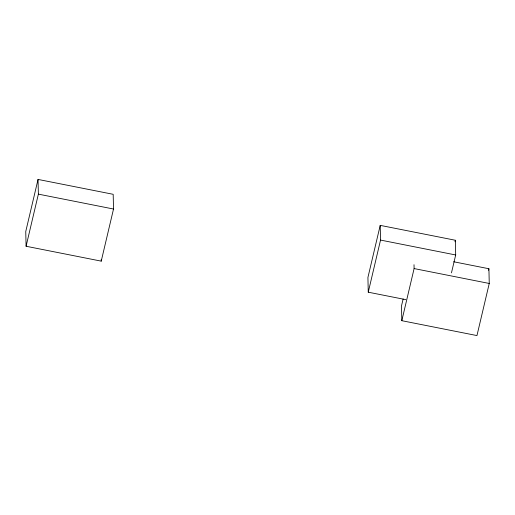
<?xml version="1.0" encoding="UTF-8"?>
<svg xmlns="http://www.w3.org/2000/svg" width="515" height="515" viewBox="0 0 515 515"><rect width="100%" height="100%" fill="white"/><g stroke="black" fill="none" stroke-linecap="round" stroke-linejoin="round"><path stroke-width="0.77" d="M38.039 179.426L25.75 231.538L26.085 246.254L101.23 261.137L113.519 209.026L113.184 194.309L38.039 179.426L38.374 194.136L26.085 246.254M451.468 272.86L455.691 254.97L455.357 240.254L380.212 225.37L367.922 277.482L368.257 292.198L405.826 299.64M368.257 292.198L380.54 240.08L380.212 225.37M403.136 298.977L401.481 305.974L401.816 320.691L476.961 335.574L489.25 283.462L488.915 268.746L453.689 261.768M401.816 320.691L414.105 268.572L414.015 264.704M454.99 241.812L455.357 240.254M488.548 270.304L488.915 268.746M380.54 240.08L455.691 254.97M38.374 194.136L113.519 209.026M414.105 268.572L489.25 283.462M101.198 259.592L101.23 261.137"/></g></svg>
